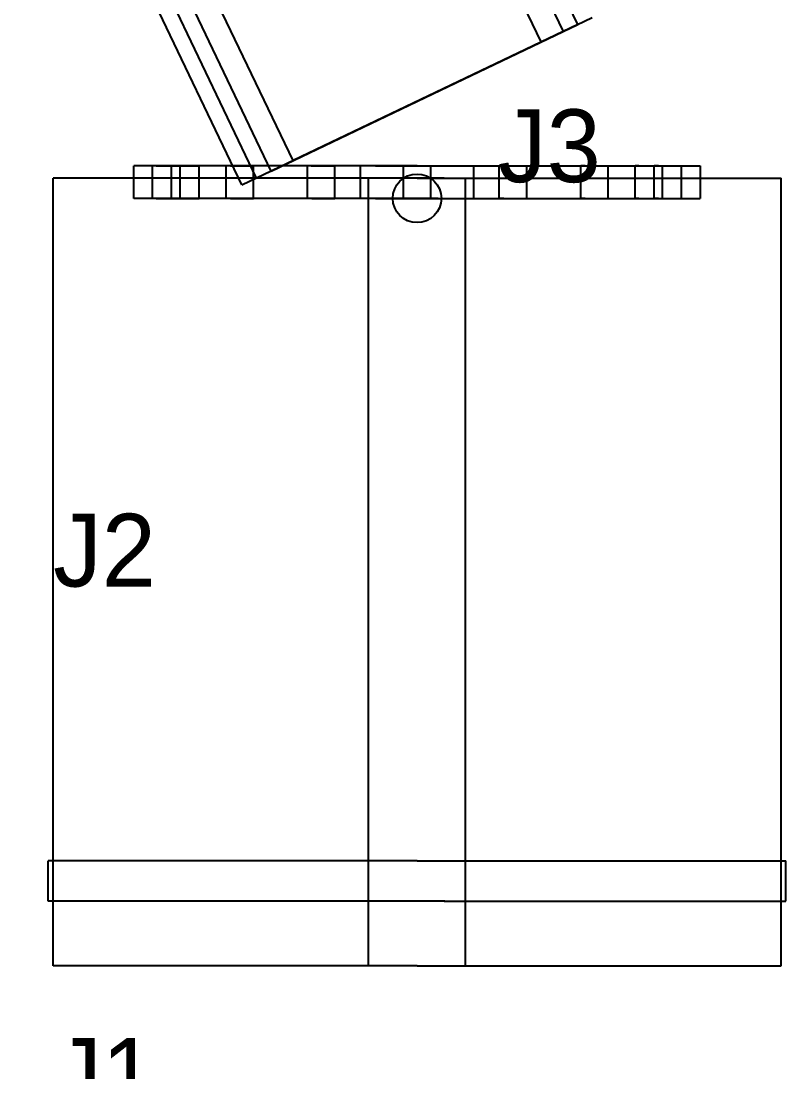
# Model space of a CAD drawing. Header units: millimetres. Extents: x -180 to 1414, y -663 to 972.
# Drawn here: x 606 to 700.6, y 112 to 241.9 of the extents above; entities that cross this region are included whole.
import ezdxf

# ---------------------------------------------------------------- set-up
doc = ezdxf.new("R2010")
doc.units = ezdxf.units.MM
doc.layers.add('AXIS_CENTRES', color=4, linetype='Continuous')
doc.layers.add('SIDE', color=8, linetype='Continuous')

msp = doc.modelspace()

# ---------------------------------------------------------------- linework, layer by layer
at = {"layer": 'AXIS_CENTRES'}
msp.add_circle((655, 220), 3, dxfattribs=at)
at = {"layer": 'SIDE'}
for p, q in [((674.85, 241.49), (619.85, 356.49)), ((618.04, 355.63), (673.04, 240.63)), ((670.34, 239.33), (615.34, 354.33)), ((639.66, 224.67), (584.66, 339.67)), ((636.96, 223.37), (581.96, 338.37)), ((633.35, 221.65), (578.35, 336.65)), ((635.15, 222.51), (580.15, 337.51)), ((633.35, 221.65), (676.65, 242.35)), ((633.35, 221.65), (674.85, 241.49)), ((674.85, 241.49), (635.15, 222.51)), ((636.96, 223.37), (673.04, 240.63)), ((673.04, 240.63), (639.66, 224.67)), ((636.96, 223.37), (670.34, 239.33)), ((639.66, 224.67), (670.34, 239.33)), ((620.1, 224), (620, 224)), ((620, 220), (620, 224)), ((620.39, 224), (620.1, 224)), ((620.88, 224), (620.39, 224)), ((621.55, 224), (620.88, 224)), ((622.42, 224), (621.55, 224)), ((622.32, 224), (622.3, 224)), ((622.3, 220), (622.3, 224)), ((622.3, 224), (622.3, 224)), ((622.34, 224), (622.32, 224)), ((622.38, 224), (622.34, 224)), ((622.42, 224), (622.38, 224)), ((623.47, 224), (622.42, 224)), ((622.47, 224), (622.42, 224)), ((622.53, 224), (622.47, 224)), ((622.6, 224), (622.53, 224)), ((622.67, 224), (622.6, 224)), ((622.75, 224), (622.67, 224)), ((622.75, 224), (622.84, 224)), ((622.84, 224), (622.94, 224)), ((622.94, 224), (623.04, 224)), ((623.04, 224), (623.15, 224)), ((623.15, 224), (623.26, 224)), ((623.26, 224), (623.38, 224)), ((623.38, 224), (623.5, 224)), ((624.69, 224), (623.47, 224)), ((623.5, 224), (623.62, 224)), ((623.62, 224), (623.75, 224)), ((623.75, 224), (623.87, 224)), ((623.87, 224), (624, 224)), ((624, 224), (624.13, 224)), ((624.13, 224), (624.25, 224)), ((624.25, 224), (624.38, 224)), ((624.38, 224), (624.5, 224)), ((624.5, 224), (624.62, 224)), ((624.62, 224), (624.74, 224)), ((624.68, 224), (624.66, 224)), ((624.66, 220), (624.66, 224)), ((624.66, 224), (624.66, 224)), ((624.7, 224), (624.68, 224)), ((626.08, 224), (624.69, 224)), ((624.74, 224), (624.7, 224)), ((624.78, 224), (624.74, 224)), ((624.74, 224), (624.85, 224)), ((624.83, 224), (624.78, 224)), ((624.89, 224), (624.83, 224)), ((624.85, 224), (624.96, 224)), ((624.96, 224), (624.89, 224)), ((625.03, 224), (624.96, 224)), ((624.96, 224), (625.06, 224)), ((625.11, 224), (625.03, 224)), ((625.06, 224), (625.16, 224)), ((625.2, 224), (625.11, 224)), ((625.16, 224), (625.25, 224)), ((625.2, 224), (625.3, 224)), ((625.25, 224), (625.33, 224)), ((625.3, 224), (625.4, 224)), ((625.33, 224), (625.4, 224)), ((625.4, 224), (625.51, 224)), ((625.4, 224), (625.47, 224)), ((625.47, 224), (625.53, 224)), ((625.51, 224), (625.62, 224)), ((625.53, 224), (625.58, 224)), ((625.58, 224), (625.62, 224)), ((625.62, 224), (625.74, 224)), ((625.62, 224), (625.66, 224)), ((625.66, 224), (625.68, 224)), ((625.68, 224), (625.7, 224)), ((625.7, 220), (625.7, 224)), ((625.7, 224), (625.7, 224)), ((625.74, 224), (625.86, 224)), ((625.86, 224), (625.98, 224)), ((625.98, 224), (626.11, 224)), ((627.64, 224), (626.08, 224)), ((626.11, 224), (626.23, 224)), ((626.23, 224), (626.36, 224)), ((626.36, 224), (626.49, 224)), ((626.49, 224), (626.61, 224)), ((626.61, 224), (626.74, 224)), ((626.74, 224), (626.86, 224)), ((626.86, 224), (626.98, 224)), ((626.98, 224), (627.1, 224)), ((627.1, 224), (627.21, 224)), ((627.21, 224), (627.32, 224)), ((627.32, 224), (627.42, 224)), ((627.42, 224), (627.52, 224)), ((627.52, 224), (627.61, 224)), ((627.61, 224), (627.69, 224)), ((629.34, 224), (627.64, 224)), ((627.69, 224), (627.76, 224)), ((627.76, 224), (627.83, 224)), ((627.83, 224), (627.89, 224)), ((627.89, 224), (627.94, 224)), ((627.94, 224), (627.98, 224)), ((627.98, 224), (628.02, 224)), ((628.02, 224), (628.04, 224)), ((628.04, 224), (628.05, 224)), ((628.05, 224), (628.06, 224)), ((628.06, 220), (628.06, 224)), ((631.19, 224), (629.34, 224)), ((633.18, 224), (631.19, 224)), ((631.4, 224), (631.38, 224)), ((631.38, 220), (631.38, 224)), ((631.38, 224), (631.38, 224)), ((631.42, 224), (631.4, 224)), ((631.46, 224), (631.42, 224)), ((631.5, 224), (631.46, 224)), ((631.55, 224), (631.5, 224)), ((631.61, 224), (631.55, 224)), ((631.68, 224), (631.61, 224)), ((631.75, 224), (631.68, 224)), ((631.83, 224), (631.75, 224)), ((631.92, 224), (631.83, 224)), ((631.92, 224), (632.02, 224)), ((632.02, 224), (632.12, 224)), ((632.12, 224), (632.23, 224)), ((632.23, 224), (632.34, 224)), ((632.34, 224), (632.46, 224)), ((632.46, 224), (632.58, 224)), ((632.58, 224), (632.7, 224)), ((632.7, 224), (632.83, 224)), ((632.83, 224), (632.95, 224)), ((632.95, 224), (633.08, 224)), ((633.08, 224), (633.21, 224)), ((635.28, 224), (633.18, 224)), ((633.21, 224), (633.33, 224)), ((633.33, 224), (633.46, 224)), ((633.46, 224), (633.58, 224)), ((633.58, 224), (633.7, 224)), ((633.7, 224), (633.82, 224)), ((633.82, 224), (633.93, 224)), ((633.93, 224), (634.04, 224)), ((634.04, 224), (634.14, 224)), ((634.14, 224), (634.24, 224)), ((634.24, 224), (634.33, 224)), ((634.33, 224), (634.41, 224)), ((634.41, 224), (634.48, 224)), ((634.48, 224), (634.55, 224)), ((634.55, 224), (634.61, 224)), ((634.61, 224), (634.66, 224)), ((634.66, 224), (634.7, 224)), ((634.7, 224), (634.74, 224)), ((634.74, 224), (634.76, 224)), ((634.76, 224), (634.77, 224)), ((634.77, 224), (634.78, 224)), ((634.78, 220), (634.78, 224)), ((637.5, 224), (635.28, 224)), ((639.81, 224), (637.5, 224)), ((642.21, 224), (639.81, 224)), ((641.46, 224), (641.44, 224)), ((641.44, 220), (641.44, 224)), ((641.44, 224), (641.44, 224)), ((641.48, 224), (641.46, 224)), ((641.51, 224), (641.48, 224)), ((641.55, 224), (641.51, 224)), ((641.61, 224), (641.55, 224)), ((641.66, 224), (641.61, 224)), ((641.73, 224), (641.66, 224)), ((641.81, 224), (641.73, 224)), ((641.89, 224), (641.81, 224)), ((641.89, 224), (641.98, 224)), ((641.98, 224), (642.08, 224)), ((642.08, 224), (642.18, 224)), ((642.18, 224), (642.29, 224)), ((644.68, 224), (642.21, 224)), ((642.29, 224), (642.4, 224)), ((642.4, 224), (642.52, 224)), ((642.52, 224), (642.64, 224)), ((642.64, 224), (642.76, 224)), ((642.76, 224), (642.88, 224)), ((642.88, 224), (643.01, 224)), ((643.01, 224), (643.14, 224)), ((643.14, 224), (643.26, 224)), ((643.26, 224), (643.39, 224)), ((643.39, 224), (643.52, 224)), ((643.52, 224), (643.64, 224)), ((643.64, 224), (643.76, 224)), ((643.76, 224), (643.87, 224)), ((643.87, 224), (643.99, 224)), ((643.99, 224), (644.09, 224)), ((644.09, 224), (644.2, 224)), ((644.2, 224), (644.29, 224)), ((644.29, 224), (644.38, 224)), ((644.38, 224), (644.47, 224)), ((644.47, 224), (644.54, 224)), ((644.54, 224), (644.61, 224)), ((644.61, 224), (644.67, 224)), ((644.67, 224), (644.72, 224)), ((647.21, 224), (644.68, 224)), ((644.72, 224), (644.76, 224)), ((644.76, 224), (644.79, 224)), ((644.79, 224), (644.82, 224)), ((644.82, 224), (644.83, 224)), ((644.83, 224), (644.84, 224)), ((644.84, 220), (644.84, 224)), ((649.78, 224), (647.21, 224)), ((648, 220), (648, 224)), ((648.02, 224), (648, 224)), ((648.08, 224), (648.02, 224)), ((648.18, 224), (648.08, 224)), ((648.31, 224), (648.18, 224)), ((648.48, 224), (648.31, 224)), ((648.69, 224), (648.48, 224)), ((648.94, 224), (648.69, 224)), ((649.22, 224), (648.94, 224)), ((649.53, 224), (649.22, 224)), ((649.87, 224), (649.53, 224)), ((652.38, 224), (649.78, 224)), ((649.87, 224), (650.24, 224)), ((650.24, 224), (650.64, 224)), ((650.64, 224), (651.06, 224)), ((651.06, 224), (651.5, 224)), ((651.5, 224), (651.96, 224)), ((651.96, 224), (652.44, 224)), ((655, 224), (652.38, 224)), ((652.44, 224), (652.94, 224)), ((652.94, 224), (653.44, 224)), ((653.32, 224), (653.3, 224)), ((653.3, 220), (653.3, 224)), ((653.3, 224), (653.3, 224)), ((653.34, 224), (653.32, 224)), ((653.38, 224), (653.34, 224)), ((653.42, 224), (653.38, 224)), ((653.47, 224), (653.42, 224)), ((653.44, 224), (653.96, 224)), ((653.53, 224), (653.47, 224)), ((653.6, 224), (653.53, 224)), ((653.67, 224), (653.6, 224)), ((653.75, 224), (653.67, 224)), ((653.84, 224), (653.75, 224)), ((653.84, 224), (653.94, 224)), ((653.94, 224), (654.04, 224)), ((653.96, 224), (654.48, 224)), ((654.04, 224), (654.15, 224)), ((654.15, 224), (654.26, 224)), ((654.26, 224), (654.38, 224)), ((654.38, 224), (654.5, 224)), ((654.48, 224), (655, 224)), ((654.5, 224), (654.62, 224)), ((654.62, 224), (654.75, 224)), ((654.75, 224), (654.87, 224)), ((654.87, 224), (655, 224)), ((655, 224), (657.62, 224)), ((655, 224), (655.13, 224)), ((655, 224), (655.52, 224)), ((655.13, 224), (655.25, 224)), ((655.25, 224), (655.38, 224)), ((655.38, 224), (655.5, 224)), ((655.5, 224), (655.62, 224)), ((655.52, 224), (656.04, 224)), ((655.62, 224), (655.74, 224)), ((655.74, 224), (655.85, 224)), ((655.85, 224), (655.96, 224)), ((655.96, 224), (656.06, 224)), ((656.04, 224), (656.56, 224)), ((656.06, 224), (656.16, 224)), ((656.16, 224), (656.25, 224)), ((656.25, 224), (656.33, 224)), ((656.33, 224), (656.4, 224)), ((656.4, 224), (656.47, 224)), ((656.47, 224), (656.53, 224)), ((656.53, 224), (656.58, 224)), ((656.56, 224), (657.06, 224)), ((656.58, 224), (656.62, 224)), ((656.62, 224), (656.66, 224)), ((656.66, 224), (656.68, 224)), ((656.68, 224), (656.7, 224)), ((656.7, 220), (656.7, 224)), ((656.7, 224), (656.7, 224)), ((657.06, 224), (657.56, 224)), ((657.56, 224), (658.04, 224)), ((657.62, 224), (660.22, 224)), ((658.04, 224), (658.5, 224)), ((658.5, 224), (658.94, 224)), ((658.94, 224), (659.36, 224)), ((659.36, 224), (659.76, 224)), ((659.76, 224), (660.13, 224)), ((660.13, 224), (660.47, 224)), ((660.22, 224), (662.79, 224)), ((660.47, 224), (660.78, 224)), ((660.78, 224), (661.06, 224)), ((661.06, 224), (661.31, 224)), ((661.31, 224), (661.52, 224)), ((661.52, 224), (661.69, 224)), ((661.69, 224), (661.82, 224)), ((661.82, 224), (661.92, 224)), ((661.92, 224), (661.98, 224)), ((661.98, 224), (662, 224)), ((662, 220), (662, 224)), ((662.79, 224), (665.32, 224)), ((665.16, 220), (665.16, 224)), ((665.17, 224), (665.16, 224)), ((665.18, 224), (665.17, 224)), ((665.21, 224), (665.18, 224)), ((665.24, 224), (665.21, 224)), ((665.28, 224), (665.24, 224)), ((665.33, 224), (665.28, 224)), ((665.32, 224), (667.79, 224)), ((665.39, 224), (665.33, 224)), ((665.46, 224), (665.39, 224)), ((665.53, 224), (665.46, 224)), ((665.62, 224), (665.53, 224)), ((665.62, 224), (665.71, 224)), ((665.71, 224), (665.8, 224)), ((665.8, 224), (665.91, 224)), ((665.91, 224), (666.01, 224)), ((666.01, 224), (666.13, 224)), ((666.13, 224), (666.24, 224)), ((666.24, 224), (666.36, 224)), ((666.36, 224), (666.48, 224)), ((666.48, 224), (666.61, 224)), ((666.61, 224), (666.74, 224)), ((666.74, 224), (666.86, 224)), ((666.86, 224), (666.99, 224)), ((666.99, 224), (667.12, 224)), ((667.12, 224), (667.24, 224)), ((667.24, 224), (667.36, 224)), ((667.36, 224), (667.48, 224)), ((667.48, 224), (667.6, 224)), ((667.6, 224), (667.71, 224)), ((667.71, 224), (667.82, 224)), ((667.79, 224), (670.19, 224)), ((667.82, 224), (667.92, 224)), ((667.92, 224), (668.02, 224)), ((668.02, 224), (668.11, 224)), ((668.11, 224), (668.19, 224)), ((668.19, 224), (668.27, 224)), ((668.27, 224), (668.34, 224)), ((668.34, 224), (668.39, 224)), ((668.39, 224), (668.45, 224)), ((668.45, 224), (668.49, 224)), ((668.49, 224), (668.52, 224)), ((668.52, 224), (668.54, 224)), ((668.54, 224), (668.56, 224)), ((668.56, 220), (668.56, 224)), ((668.56, 224), (668.56, 224)), ((670.19, 224), (672.5, 224)), ((672.5, 224), (674.72, 224)), ((674.72, 224), (676.82, 224)), ((675.22, 220), (675.22, 224)), ((675.23, 224), (675.22, 224)), ((675.24, 224), (675.23, 224)), ((675.26, 224), (675.24, 224)), ((675.3, 224), (675.26, 224)), ((675.34, 224), (675.3, 224)), ((675.39, 224), (675.34, 224)), ((675.45, 224), (675.39, 224)), ((675.52, 224), (675.45, 224)), ((675.59, 224), (675.52, 224)), ((675.67, 224), (675.59, 224)), ((675.76, 224), (675.67, 224)), ((675.76, 224), (675.86, 224)), ((675.86, 224), (675.96, 224)), ((675.96, 224), (676.07, 224)), ((676.07, 224), (676.18, 224)), ((676.18, 224), (676.3, 224)), ((676.3, 224), (676.42, 224)), ((676.42, 224), (676.54, 224)), ((676.54, 224), (676.67, 224)), ((676.67, 224), (676.79, 224)), ((676.79, 224), (676.92, 224)), ((676.82, 224), (678.81, 224)), ((676.92, 224), (677.05, 224)), ((677.05, 224), (677.17, 224)), ((677.17, 224), (677.3, 224)), ((677.3, 224), (677.42, 224)), ((677.42, 224), (677.54, 224)), ((677.54, 224), (677.66, 224)), ((677.66, 224), (677.77, 224)), ((677.77, 224), (677.88, 224)), ((677.88, 224), (677.98, 224)), ((677.98, 224), (678.08, 224)), ((678.08, 224), (678.17, 224)), ((678.17, 224), (678.25, 224)), ((678.25, 224), (678.32, 224)), ((678.32, 224), (678.39, 224)), ((678.39, 224), (678.45, 224)), ((678.45, 224), (678.5, 224)), ((678.5, 224), (678.54, 224)), ((678.54, 224), (678.58, 224)), ((678.58, 224), (678.6, 224)), ((678.6, 224), (678.62, 224)), ((678.62, 220), (678.62, 224)), ((678.62, 224), (678.62, 224)), ((678.81, 224), (680.66, 224)), ((680.66, 224), (682.36, 224)), ((681.94, 220), (681.94, 224)), ((681.95, 224), (681.94, 224)), ((681.96, 224), (681.95, 224)), ((681.98, 224), (681.96, 224)), ((682.02, 224), (681.98, 224)), ((682.06, 224), (682.02, 224)), ((682.11, 224), (682.06, 224)), ((682.17, 224), (682.11, 224)), ((682.24, 224), (682.17, 224)), ((682.31, 224), (682.24, 224)), ((682.39, 224), (682.31, 224)), ((682.36, 224), (683.92, 224)), ((682.39, 224), (682.48, 224)), ((682.48, 224), (682.58, 224)), ((682.58, 224), (682.68, 224)), ((682.68, 224), (682.79, 224)), ((682.79, 224), (682.9, 224)), ((682.9, 224), (683.02, 224)), ((683.02, 224), (683.14, 224)), ((683.14, 224), (683.26, 224)), ((683.26, 224), (683.39, 224)), ((683.39, 224), (683.51, 224)), ((683.51, 224), (683.64, 224)), ((683.64, 224), (683.77, 224)), ((683.77, 224), (683.89, 224)), ((683.89, 224), (684.02, 224)), ((683.92, 224), (685.31, 224)), ((684.02, 224), (684.14, 224)), ((684.14, 224), (684.26, 224)), ((684.26, 224), (684.38, 224)), ((684.32, 224), (684.3, 224)), ((684.3, 220), (684.3, 224)), ((684.3, 224), (684.3, 224)), ((684.34, 224), (684.32, 224)), ((684.38, 224), (684.34, 224)), ((684.38, 224), (684.49, 224)), ((684.42, 224), (684.38, 224)), ((684.47, 224), (684.42, 224)), ((684.53, 224), (684.47, 224)), ((684.49, 224), (684.6, 224)), ((684.6, 224), (684.53, 224)), ((684.6, 224), (684.7, 224)), ((684.67, 224), (684.6, 224)), ((684.75, 224), (684.67, 224)), ((684.7, 224), (684.8, 224)), ((684.84, 224), (684.75, 224)), ((684.8, 224), (684.89, 224)), ((684.84, 224), (684.94, 224)), ((684.89, 224), (684.97, 224)), ((684.94, 224), (685.04, 224)), ((684.97, 224), (685.04, 224)), ((685.04, 224), (685.11, 224)), ((685.04, 224), (685.15, 224)), ((685.11, 224), (685.17, 224)), ((685.15, 224), (685.26, 224)), ((685.17, 224), (685.22, 224)), ((685.22, 224), (685.26, 224)), ((685.26, 224), (685.3, 224)), ((685.26, 224), (685.38, 224)), ((685.3, 224), (685.32, 224)), ((685.31, 224), (686.53, 224)), ((685.32, 224), (685.34, 224)), ((685.34, 220), (685.34, 224)), ((685.34, 224), (685.34, 224)), ((685.38, 224), (685.5, 224)), ((685.5, 224), (685.62, 224)), ((685.62, 224), (685.75, 224)), ((685.75, 224), (685.87, 224)), ((685.87, 224), (686, 224)), ((686, 224), (686.13, 224)), ((686.13, 224), (686.25, 224)), ((686.25, 224), (686.38, 224)), ((686.38, 224), (686.5, 224)), ((686.5, 224), (686.62, 224)), ((686.53, 224), (687.58, 224)), ((686.62, 224), (686.74, 224)), ((686.74, 224), (686.85, 224)), ((686.85, 224), (686.96, 224)), ((686.96, 224), (687.06, 224)), ((687.06, 224), (687.16, 224)), ((687.16, 224), (687.25, 224)), ((687.25, 224), (687.33, 224)), ((687.33, 224), (687.4, 224)), ((687.4, 224), (687.47, 224)), ((687.47, 224), (687.53, 224)), ((687.53, 224), (687.58, 224)), ((687.58, 224), (688.45, 224)), ((687.58, 224), (687.62, 224)), ((687.62, 224), (687.66, 224)), ((687.66, 224), (687.68, 224)), ((687.68, 224), (687.7, 224)), ((687.7, 220), (687.7, 224)), ((687.7, 224), (687.7, 224)), ((688.45, 224), (689.12, 224)), ((689.12, 224), (689.61, 224)), ((689.61, 224), (689.9, 224)), ((689.9, 224), (690, 224)), ((690, 224), (690, 220)), ((610.13, 222.5), (610, 222.5)), ((610, 125.1), (610, 222.5)), ((610.5, 222.5), (610.13, 222.5)), ((611.13, 222.5), (610.5, 222.5)), ((612, 222.5), (611.13, 222.5)), ((613.11, 222.5), (612, 222.5)), ((614.46, 222.5), (613.11, 222.5)), ((616.03, 222.5), (614.46, 222.5)), ((617.82, 222.5), (616.03, 222.5)), ((619.82, 222.5), (617.82, 222.5)), ((622.01, 222.5), (619.82, 222.5)), ((624.39, 222.5), (622.01, 222.5)), ((626.94, 222.5), (624.39, 222.5)), ((629.65, 222.5), (626.94, 222.5)), ((632.5, 222.5), (629.65, 222.5)), ((635.48, 222.5), (632.5, 222.5)), ((638.56, 222.5), (635.48, 222.5)), ((641.74, 222.5), (638.56, 222.5)), ((644.99, 222.5), (641.74, 222.5)), ((648.29, 222.5), (644.99, 222.5)), ((651.64, 222.5), (648.29, 222.5)), ((649.02, 222.5), (649, 222.5)), ((649, 125.1), (649, 222.5)), ((649.07, 222.5), (649.02, 222.5)), ((649.15, 222.5), (649.07, 222.5)), ((649.27, 222.5), (649.15, 222.5)), ((649.41, 222.5), (649.27, 222.5)), ((649.59, 222.5), (649.41, 222.5)), ((649.8, 222.5), (649.59, 222.5)), ((650.04, 222.5), (649.8, 222.5)), ((650.31, 222.5), (650.04, 222.5)), ((650.6, 222.5), (650.31, 222.5)), ((650.92, 222.5), (650.6, 222.5)), ((651.26, 222.5), (650.92, 222.5)), ((651.62, 222.5), (651.26, 222.5)), ((652, 222.5), (651.62, 222.5)), ((655, 222.5), (651.64, 222.5)), ((652.4, 222.5), (652, 222.5)), ((652.81, 222.5), (652.4, 222.5)), ((653.23, 222.5), (652.81, 222.5)), ((653.66, 222.5), (653.23, 222.5)), ((654.11, 222.5), (653.66, 222.5)), ((654.55, 222.5), (654.11, 222.5)), ((655, 222.5), (654.55, 222.5)), ((658.36, 222.5), (655, 222.5)), ((655, 222.5), (655.45, 222.5)), ((655.45, 222.5), (655.89, 222.5)), ((655.89, 222.5), (656.34, 222.5)), ((656.34, 222.5), (656.77, 222.5)), ((656.77, 222.5), (657.19, 222.5)), ((657.19, 222.5), (657.6, 222.5)), ((657.6, 222.5), (658, 222.5)), ((658, 222.5), (658.38, 222.5)), ((658.36, 222.5), (661.71, 222.5)), ((658.38, 222.5), (658.74, 222.5)), ((658.74, 222.5), (659.08, 222.5)), ((659.08, 222.5), (659.4, 222.5)), ((659.4, 222.5), (659.69, 222.5)), ((659.69, 222.5), (659.96, 222.5)), ((659.96, 222.5), (660.2, 222.5)), ((660.2, 222.5), (660.41, 222.5)), ((660.41, 222.5), (660.59, 222.5)), ((660.59, 222.5), (660.73, 222.5)), ((660.73, 222.5), (660.85, 222.5)), ((660.85, 222.5), (660.93, 222.5)), ((660.93, 222.5), (660.98, 222.5)), ((660.98, 222.5), (661, 222.5)), ((661, 125.1), (661, 222.5)), ((661.71, 222.5), (665.01, 222.5)), ((665.01, 222.5), (668.26, 222.5)), ((668.26, 222.5), (671.44, 222.5)), ((671.44, 222.5), (674.52, 222.5)), ((674.52, 222.5), (677.5, 222.5)), ((677.5, 222.5), (680.35, 222.5)), ((680.35, 222.5), (683.06, 222.5)), ((683.06, 222.5), (685.61, 222.5)), ((685.61, 222.5), (687.99, 222.5)), ((687.99, 222.5), (690.18, 222.5)), ((690.18, 222.5), (692.18, 222.5)), ((692.18, 222.5), (693.97, 222.5)), ((693.97, 222.5), (695.54, 222.5)), ((695.54, 222.5), (696.89, 222.5)), ((696.89, 222.5), (698, 222.5)), ((698, 222.5), (698.87, 222.5)), ((698.87, 222.5), (699.5, 222.5)), ((699.5, 222.5), (699.87, 222.5)), ((699.87, 222.5), (700, 222.5)), ((700, 125.1), (700, 222.5)), ((620.1, 220), (620, 220)), ((620.39, 220), (620.1, 220)), ((620.88, 220), (620.39, 220)), ((621.55, 220), (620.88, 220)), ((622.42, 220), (621.55, 220)), ((622.32, 220), (622.3, 220)), ((622.3, 220), (622.3, 220)), ((622.34, 220), (622.32, 220)), ((622.38, 220), (622.34, 220)), ((622.42, 220), (622.38, 220)), ((623.47, 220), (622.42, 220)), ((622.47, 220), (622.42, 220)), ((622.53, 220), (622.47, 220)), ((622.6, 220), (622.53, 220)), ((622.67, 220), (622.6, 220)), ((622.75, 220), (622.67, 220)), ((622.75, 220), (622.84, 220)), ((622.84, 220), (622.94, 220)), ((622.94, 220), (623.04, 220)), ((623.04, 220), (623.15, 220)), ((623.15, 220), (623.26, 220)), ((623.26, 220), (623.38, 220)), ((623.38, 220), (623.5, 220)), ((624.69, 220), (623.47, 220)), ((623.5, 220), (623.62, 220)), ((623.62, 220), (623.75, 220)), ((623.75, 220), (623.87, 220)), ((623.87, 220), (624, 220)), ((624, 220), (624.13, 220)), ((624.13, 220), (624.25, 220)), ((624.25, 220), (624.38, 220)), ((624.38, 220), (624.5, 220)), ((624.5, 220), (624.62, 220)), ((624.62, 220), (624.74, 220)), ((624.68, 220), (624.66, 220)), ((624.66, 220), (624.66, 220)), ((624.7, 220), (624.68, 220)), ((626.08, 220), (624.69, 220)), ((624.74, 220), (624.7, 220)), ((624.78, 220), (624.74, 220)), ((624.74, 220), (624.85, 220)), ((624.83, 220), (624.78, 220)), ((624.89, 220), (624.83, 220)), ((624.85, 220), (624.96, 220)), ((624.96, 220), (624.89, 220)), ((625.03, 220), (624.96, 220)), ((624.96, 220), (625.06, 220)), ((625.11, 220), (625.03, 220)), ((625.06, 220), (625.16, 220)), ((625.2, 220), (625.11, 220)), ((625.16, 220), (625.25, 220)), ((625.2, 220), (625.3, 220)), ((625.25, 220), (625.33, 220)), ((625.3, 220), (625.4, 220)), ((625.33, 220), (625.4, 220)), ((625.4, 220), (625.51, 220)), ((625.4, 220), (625.47, 220)), ((625.47, 220), (625.53, 220)), ((625.51, 220), (625.62, 220)), ((625.53, 220), (625.58, 220)), ((625.58, 220), (625.62, 220)), ((625.62, 220), (625.74, 220)), ((625.62, 220), (625.66, 220)), ((625.66, 220), (625.68, 220)), ((625.68, 220), (625.7, 220)), ((625.7, 220), (625.7, 220)), ((625.74, 220), (625.86, 220)), ((625.86, 220), (625.98, 220)), ((625.98, 220), (626.11, 220)), ((627.64, 220), (626.08, 220)), ((626.11, 220), (626.23, 220)), ((626.23, 220), (626.36, 220)), ((626.36, 220), (626.49, 220)), ((626.49, 220), (626.61, 220)), ((626.61, 220), (626.74, 220)), ((626.74, 220), (626.86, 220)), ((626.86, 220), (626.98, 220)), ((626.98, 220), (627.1, 220)), ((627.1, 220), (627.21, 220)), ((627.21, 220), (627.32, 220)), ((627.32, 220), (627.42, 220)), ((627.42, 220), (627.52, 220)), ((627.52, 220), (627.61, 220)), ((627.61, 220), (627.69, 220)), ((629.34, 220), (627.64, 220)), ((627.69, 220), (627.76, 220)), ((627.76, 220), (627.83, 220)), ((627.83, 220), (627.89, 220)), ((627.89, 220), (627.94, 220)), ((627.94, 220), (627.98, 220)), ((627.98, 220), (628.02, 220)), ((628.02, 220), (628.04, 220)), ((628.04, 220), (628.05, 220)), ((628.05, 220), (628.06, 220)), ((631.19, 220), (629.34, 220)), ((633.18, 220), (631.19, 220)), ((631.4, 220), (631.38, 220)), ((631.38, 220), (631.38, 220)), ((631.42, 220), (631.4, 220)), ((631.46, 220), (631.42, 220)), ((631.5, 220), (631.46, 220)), ((631.55, 220), (631.5, 220)), ((631.61, 220), (631.55, 220)), ((631.68, 220), (631.61, 220)), ((631.75, 220), (631.68, 220)), ((631.83, 220), (631.75, 220)), ((631.92, 220), (631.83, 220)), ((631.92, 220), (632.02, 220)), ((632.02, 220), (632.12, 220)), ((632.12, 220), (632.23, 220)), ((632.23, 220), (632.34, 220)), ((632.34, 220), (632.46, 220)), ((632.46, 220), (632.58, 220)), ((632.58, 220), (632.7, 220)), ((632.7, 220), (632.83, 220)), ((632.83, 220), (632.95, 220)), ((632.95, 220), (633.08, 220)), ((633.08, 220), (633.21, 220)), ((635.28, 220), (633.18, 220)), ((633.21, 220), (633.33, 220)), ((633.33, 220), (633.46, 220)), ((633.46, 220), (633.58, 220)), ((633.58, 220), (633.7, 220)), ((633.7, 220), (633.82, 220)), ((633.82, 220), (633.93, 220)), ((633.93, 220), (634.04, 220)), ((634.04, 220), (634.14, 220)), ((634.14, 220), (634.24, 220)), ((634.24, 220), (634.33, 220)), ((634.33, 220), (634.41, 220)), ((634.41, 220), (634.48, 220)), ((634.48, 220), (634.55, 220)), ((634.55, 220), (634.61, 220)), ((634.61, 220), (634.66, 220)), ((634.66, 220), (634.7, 220)), ((634.7, 220), (634.74, 220)), ((634.74, 220), (634.76, 220)), ((634.76, 220), (634.77, 220)), ((634.77, 220), (634.78, 220)), ((637.5, 220), (635.28, 220)), ((639.81, 220), (637.5, 220)), ((642.21, 220), (639.81, 220)), ((641.46, 220), (641.44, 220)), ((641.44, 220), (641.44, 220)), ((641.48, 220), (641.46, 220)), ((641.51, 220), (641.48, 220)), ((641.55, 220), (641.51, 220)), ((641.61, 220), (641.55, 220)), ((641.66, 220), (641.61, 220)), ((641.73, 220), (641.66, 220)), ((641.81, 220), (641.73, 220)), ((641.89, 220), (641.81, 220)), ((641.98, 220), (641.89, 220)), ((641.98, 220), (642.08, 220)), ((642.08, 220), (642.18, 220)), ((642.18, 220), (642.29, 220)), ((644.68, 220), (642.21, 220)), ((642.29, 220), (642.4, 220)), ((642.4, 220), (642.52, 220)), ((642.52, 220), (642.64, 220)), ((642.64, 220), (642.76, 220)), ((642.76, 220), (642.88, 220)), ((642.88, 220), (643.01, 220)), ((643.01, 220), (643.14, 220)), ((643.14, 220), (643.26, 220)), ((643.26, 220), (643.39, 220)), ((643.39, 220), (643.52, 220)), ((643.52, 220), (643.64, 220)), ((643.64, 220), (643.76, 220)), ((643.76, 220), (643.87, 220)), ((643.87, 220), (643.99, 220)), ((643.99, 220), (644.09, 220)), ((644.09, 220), (644.2, 220)), ((644.2, 220), (644.29, 220)), ((644.29, 220), (644.38, 220)), ((644.38, 220), (644.47, 220)), ((644.47, 220), (644.54, 220)), ((644.54, 220), (644.61, 220)), ((644.61, 220), (644.67, 220)), ((644.67, 220), (644.72, 220)), ((647.21, 220), (644.68, 220)), ((644.72, 220), (644.76, 220)), ((644.76, 220), (644.79, 220)), ((644.79, 220), (644.82, 220)), ((644.82, 220), (644.83, 220)), ((644.83, 220), (644.84, 220)), ((649.78, 220), (647.21, 220)), ((648.02, 220), (648, 220)), ((648.08, 220), (648.02, 220)), ((648.18, 220), (648.08, 220)), ((648.31, 220), (648.18, 220)), ((648.48, 220), (648.31, 220)), ((648.69, 220), (648.48, 220)), ((648.94, 220), (648.69, 220)), ((649.22, 220), (648.94, 220)), ((649.53, 220), (649.22, 220)), ((649.87, 220), (649.53, 220)), ((652.38, 220), (649.78, 220)), ((649.87, 220), (650.24, 220)), ((650.24, 220), (650.64, 220)), ((650.64, 220), (651.06, 220)), ((651.06, 220), (651.5, 220)), ((651.5, 220), (651.96, 220)), ((651.96, 220), (652.44, 220)), ((655, 220), (652.38, 220)), ((652.44, 220), (652.94, 220)), ((652.94, 220), (653.44, 220)), ((653.32, 220), (653.3, 220)), ((653.3, 220), (653.3, 220)), ((653.34, 220), (653.32, 220)), ((653.38, 220), (653.34, 220)), ((653.42, 220), (653.38, 220)), ((653.47, 220), (653.42, 220)), ((653.44, 220), (653.96, 220)), ((653.53, 220), (653.47, 220)), ((653.6, 220), (653.53, 220)), ((653.67, 220), (653.6, 220)), ((653.75, 220), (653.67, 220)), ((653.75, 220), (653.84, 220)), ((653.84, 220), (653.94, 220)), ((653.94, 220), (654.04, 220)), ((653.96, 220), (654.48, 220)), ((654.04, 220), (654.15, 220)), ((654.15, 220), (654.26, 220)), ((654.26, 220), (654.38, 220)), ((654.38, 220), (654.5, 220)), ((654.48, 220), (655, 220)), ((654.5, 220), (654.62, 220)), ((654.62, 220), (654.75, 220)), ((654.75, 220), (654.87, 220)), ((654.87, 220), (655, 220)), ((657.62, 220), (655, 220)), ((655, 220), (655.13, 220)), ((655, 220), (655.52, 220)), ((655.13, 220), (655.25, 220)), ((655.25, 220), (655.38, 220)), ((655.38, 220), (655.5, 220)), ((655.5, 220), (655.62, 220)), ((655.52, 220), (656.04, 220)), ((655.62, 220), (655.74, 220)), ((655.74, 220), (655.85, 220)), ((655.85, 220), (655.96, 220)), ((655.96, 220), (656.06, 220)), ((656.04, 220), (656.56, 220)), ((656.06, 220), (656.16, 220)), ((656.16, 220), (656.25, 220)), ((656.25, 220), (656.33, 220)), ((656.33, 220), (656.4, 220)), ((656.4, 220), (656.47, 220)), ((656.47, 220), (656.53, 220)), ((656.53, 220), (656.58, 220)), ((656.56, 220), (657.06, 220)), ((656.58, 220), (656.62, 220)), ((656.62, 220), (656.66, 220)), ((656.66, 220), (656.68, 220)), ((656.68, 220), (656.7, 220)), ((656.7, 220), (656.7, 220)), ((657.06, 220), (657.56, 220)), ((657.56, 220), (658.04, 220)), ((657.62, 220), (660.22, 220)), ((658.04, 220), (658.5, 220)), ((658.5, 220), (658.94, 220)), ((658.94, 220), (659.36, 220)), ((659.36, 220), (659.76, 220)), ((659.76, 220), (660.13, 220)), ((660.13, 220), (660.47, 220)), ((660.22, 220), (662.79, 220)), ((660.47, 220), (660.78, 220)), ((660.78, 220), (661.06, 220)), ((661.06, 220), (661.31, 220)), ((661.31, 220), (661.52, 220)), ((661.52, 220), (661.69, 220)), ((661.69, 220), (661.82, 220)), ((661.82, 220), (661.92, 220)), ((661.92, 220), (661.98, 220)), ((661.98, 220), (662, 220)), ((662.79, 220), (665.32, 220)), ((665.17, 220), (665.16, 220)), ((665.18, 220), (665.17, 220)), ((665.21, 220), (665.18, 220)), ((665.24, 220), (665.21, 220)), ((665.28, 220), (665.24, 220)), ((665.33, 220), (665.28, 220)), ((665.32, 220), (667.79, 220)), ((665.39, 220), (665.33, 220)), ((665.46, 220), (665.39, 220)), ((665.53, 220), (665.46, 220)), ((665.62, 220), (665.53, 220)), ((665.71, 220), (665.62, 220)), ((665.71, 220), (665.8, 220)), ((665.8, 220), (665.91, 220)), ((665.91, 220), (666.01, 220)), ((666.01, 220), (666.13, 220)), ((666.13, 220), (666.24, 220)), ((666.24, 220), (666.36, 220)), ((666.36, 220), (666.48, 220)), ((666.48, 220), (666.61, 220)), ((666.61, 220), (666.74, 220)), ((666.74, 220), (666.86, 220)), ((666.86, 220), (666.99, 220)), ((666.99, 220), (667.12, 220)), ((667.12, 220), (667.24, 220)), ((667.24, 220), (667.36, 220)), ((667.36, 220), (667.48, 220)), ((667.48, 220), (667.6, 220)), ((667.6, 220), (667.71, 220)), ((667.71, 220), (667.82, 220)), ((667.79, 220), (670.19, 220)), ((667.82, 220), (667.92, 220)), ((667.92, 220), (668.02, 220)), ((668.02, 220), (668.11, 220)), ((668.11, 220), (668.19, 220)), ((668.19, 220), (668.27, 220)), ((668.27, 220), (668.34, 220)), ((668.34, 220), (668.39, 220)), ((668.39, 220), (668.45, 220)), ((668.45, 220), (668.49, 220)), ((668.49, 220), (668.52, 220)), ((668.52, 220), (668.54, 220)), ((668.54, 220), (668.56, 220)), ((668.56, 220), (668.56, 220)), ((670.19, 220), (672.5, 220)), ((672.5, 220), (674.72, 220)), ((674.72, 220), (676.82, 220)), ((675.23, 220), (675.22, 220)), ((675.24, 220), (675.23, 220)), ((675.26, 220), (675.24, 220)), ((675.3, 220), (675.26, 220)), ((675.34, 220), (675.3, 220)), ((675.39, 220), (675.34, 220)), ((675.45, 220), (675.39, 220)), ((675.52, 220), (675.45, 220)), ((675.59, 220), (675.52, 220)), ((675.67, 220), (675.59, 220)), ((675.76, 220), (675.67, 220)), ((675.76, 220), (675.86, 220)), ((675.86, 220), (675.96, 220)), ((675.96, 220), (676.07, 220)), ((676.07, 220), (676.18, 220)), ((676.18, 220), (676.3, 220)), ((676.3, 220), (676.42, 220)), ((676.42, 220), (676.54, 220)), ((676.54, 220), (676.67, 220)), ((676.67, 220), (676.79, 220)), ((676.79, 220), (676.92, 220)), ((676.82, 220), (678.81, 220)), ((676.92, 220), (677.05, 220)), ((677.05, 220), (677.17, 220)), ((677.17, 220), (677.3, 220)), ((677.3, 220), (677.42, 220)), ((677.42, 220), (677.54, 220)), ((677.54, 220), (677.66, 220)), ((677.66, 220), (677.77, 220)), ((677.77, 220), (677.88, 220)), ((677.88, 220), (677.98, 220)), ((677.98, 220), (678.08, 220)), ((678.08, 220), (678.17, 220)), ((678.17, 220), (678.25, 220)), ((678.25, 220), (678.32, 220)), ((678.32, 220), (678.39, 220)), ((678.39, 220), (678.45, 220)), ((678.45, 220), (678.5, 220)), ((678.5, 220), (678.54, 220)), ((678.54, 220), (678.58, 220)), ((678.58, 220), (678.6, 220)), ((678.6, 220), (678.62, 220)), ((678.62, 220), (678.62, 220)), ((678.81, 220), (680.66, 220)), ((680.66, 220), (682.36, 220)), ((681.95, 220), (681.94, 220)), ((681.96, 220), (681.95, 220)), ((681.98, 220), (681.96, 220)), ((682.02, 220), (681.98, 220)), ((682.06, 220), (682.02, 220)), ((682.11, 220), (682.06, 220)), ((682.17, 220), (682.11, 220)), ((682.24, 220), (682.17, 220)), ((682.31, 220), (682.24, 220)), ((682.39, 220), (682.31, 220)), ((682.36, 220), (683.92, 220)), ((682.39, 220), (682.48, 220)), ((682.48, 220), (682.58, 220)), ((682.58, 220), (682.68, 220)), ((682.68, 220), (682.79, 220)), ((682.79, 220), (682.9, 220)), ((682.9, 220), (683.02, 220)), ((683.02, 220), (683.14, 220)), ((683.14, 220), (683.26, 220)), ((683.26, 220), (683.39, 220)), ((683.39, 220), (683.51, 220)), ((683.51, 220), (683.64, 220)), ((683.64, 220), (683.77, 220)), ((683.77, 220), (683.89, 220)), ((683.89, 220), (684.02, 220)), ((683.92, 220), (685.31, 220)), ((684.02, 220), (684.14, 220)), ((684.14, 220), (684.26, 220)), ((684.26, 220), (684.38, 220)), ((684.32, 220), (684.3, 220)), ((684.3, 220), (684.3, 220)), ((684.34, 220), (684.32, 220)), ((684.38, 220), (684.34, 220)), ((684.38, 220), (684.49, 220)), ((684.42, 220), (684.38, 220)), ((684.47, 220), (684.42, 220)), ((684.53, 220), (684.47, 220)), ((684.49, 220), (684.6, 220)), ((684.6, 220), (684.53, 220)), ((684.6, 220), (684.7, 220)), ((684.67, 220), (684.6, 220)), ((684.75, 220), (684.67, 220)), ((684.7, 220), (684.8, 220)), ((684.84, 220), (684.75, 220)), ((684.8, 220), (684.89, 220)), ((684.84, 220), (684.94, 220)), ((684.89, 220), (684.97, 220)), ((684.94, 220), (685.04, 220)), ((684.97, 220), (685.04, 220)), ((685.04, 220), (685.11, 220)), ((685.04, 220), (685.15, 220)), ((685.11, 220), (685.17, 220)), ((685.15, 220), (685.26, 220)), ((685.17, 220), (685.22, 220)), ((685.22, 220), (685.26, 220)), ((685.26, 220), (685.3, 220)), ((685.26, 220), (685.38, 220)), ((685.3, 220), (685.32, 220)), ((685.31, 220), (686.53, 220)), ((685.32, 220), (685.34, 220)), ((685.34, 220), (685.34, 220)), ((685.38, 220), (685.5, 220)), ((685.5, 220), (685.62, 220)), ((685.62, 220), (685.75, 220)), ((685.75, 220), (685.87, 220)), ((685.87, 220), (686, 220)), ((686, 220), (686.13, 220)), ((686.13, 220), (686.25, 220)), ((686.25, 220), (686.38, 220)), ((686.38, 220), (686.5, 220)), ((686.5, 220), (686.62, 220)), ((686.53, 220), (687.58, 220)), ((686.62, 220), (686.74, 220)), ((686.74, 220), (686.85, 220)), ((686.85, 220), (686.96, 220)), ((686.96, 220), (687.06, 220)), ((687.06, 220), (687.16, 220)), ((687.16, 220), (687.25, 220)), ((687.25, 220), (687.33, 220)), ((687.33, 220), (687.4, 220)), ((687.4, 220), (687.47, 220)), ((687.47, 220), (687.53, 220)), ((687.53, 220), (687.58, 220)), ((687.58, 220), (688.45, 220)), ((687.58, 220), (687.62, 220)), ((687.62, 220), (687.66, 220)), ((687.66, 220), (687.68, 220)), ((687.68, 220), (687.7, 220)), ((687.7, 220), (687.7, 220)), ((688.45, 220), (689.12, 220)), ((689.12, 220), (689.61, 220)), ((689.61, 220), (689.9, 220)), ((689.9, 220), (690, 220)), ((609.53, 138.1), (609.4, 138.1)), ((609.4, 133.1), (609.4, 138.1)), ((609.91, 138.1), (609.53, 138.1)), ((610.54, 138.1), (609.91, 138.1)), ((610.13, 138.1), (610, 138.1)), ((610, 133.1), (610, 138.1)), ((610.5, 138.1), (610.13, 138.1)), ((611.13, 138.1), (610.5, 138.1)), ((611.43, 138.1), (610.54, 138.1)), ((612, 138.1), (611.13, 138.1)), ((612.55, 138.1), (611.43, 138.1)), ((613.11, 138.1), (612, 138.1)), ((613.92, 138.1), (612.55, 138.1)), ((614.46, 138.1), (613.11, 138.1)), ((615.51, 138.1), (613.92, 138.1)), ((616.03, 138.1), (614.46, 138.1)), ((617.32, 138.1), (615.51, 138.1)), ((617.82, 138.1), (616.03, 138.1)), ((619.35, 138.1), (617.32, 138.1)), ((619.82, 138.1), (617.82, 138.1)), ((621.57, 138.1), (619.35, 138.1)), ((622.01, 138.1), (619.82, 138.1)), ((623.98, 138.1), (621.57, 138.1)), ((624.39, 138.1), (622.01, 138.1)), ((626.57, 138.1), (623.98, 138.1)), ((626.94, 138.1), (624.39, 138.1)), ((629.31, 138.1), (626.57, 138.1)), ((629.65, 138.1), (626.94, 138.1)), ((632.2, 138.1), (629.31, 138.1)), ((632.5, 138.1), (629.65, 138.1)), ((635.21, 138.1), (632.2, 138.1)), ((635.48, 138.1), (632.5, 138.1)), ((638.34, 138.1), (635.21, 138.1)), ((638.56, 138.1), (635.48, 138.1)), ((641.56, 138.1), (638.34, 138.1)), ((641.74, 138.1), (638.56, 138.1)), ((644.85, 138.1), (641.56, 138.1)), ((644.99, 138.1), (641.74, 138.1)), ((648.2, 138.1), (644.85, 138.1)), ((648.29, 138.1), (644.99, 138.1)), ((651.59, 138.1), (648.2, 138.1)), ((651.64, 138.1), (648.29, 138.1)), ((655, 138.1), (651.59, 138.1)), ((655, 138.1), (651.64, 138.1)), ((655, 138.1), (658.41, 138.1)), ((655, 138.1), (658.36, 138.1)), ((658.36, 138.1), (661.71, 138.1)), ((658.41, 138.1), (661.8, 138.1)), ((661.71, 138.1), (665.01, 138.1)), ((661.8, 138.1), (665.15, 138.1)), ((665.01, 138.1), (668.26, 138.1)), ((665.15, 138.1), (668.44, 138.1)), ((668.26, 138.1), (671.44, 138.1)), ((668.44, 138.1), (671.66, 138.1)), ((671.44, 138.1), (674.52, 138.1)), ((671.66, 138.1), (674.79, 138.1)), ((674.52, 138.1), (677.5, 138.1)), ((674.79, 138.1), (677.8, 138.1)), ((677.5, 138.1), (680.35, 138.1)), ((677.8, 138.1), (680.69, 138.1)), ((680.35, 138.1), (683.06, 138.1)), ((680.69, 138.1), (683.43, 138.1)), ((683.06, 138.1), (685.61, 138.1)), ((683.43, 138.1), (686.02, 138.1)), ((685.61, 138.1), (687.99, 138.1)), ((686.02, 138.1), (688.43, 138.1)), ((687.99, 138.1), (690.18, 138.1)), ((688.43, 138.1), (690.65, 138.1)), ((690.18, 138.1), (692.18, 138.1)), ((690.65, 138.1), (692.68, 138.1)), ((692.18, 138.1), (693.97, 138.1)), ((692.68, 138.1), (694.49, 138.1)), ((693.97, 138.1), (695.54, 138.1)), ((694.49, 138.1), (696.08, 138.1)), ((695.54, 138.1), (696.89, 138.1)), ((696.08, 138.1), (697.45, 138.1)), ((696.89, 138.1), (698, 138.1)), ((697.45, 138.1), (698.57, 138.1)), ((698, 138.1), (698.87, 138.1)), ((698.57, 138.1), (699.46, 138.1)), ((698.87, 138.1), (699.5, 138.1)), ((699.46, 138.1), (700.09, 138.1)), ((699.5, 138.1), (699.87, 138.1)), ((699.87, 138.1), (700, 138.1)), ((700, 133.1), (700, 138.1)), ((700.09, 138.1), (700.47, 138.1)), ((700.47, 138.1), (700.6, 138.1)), ((700.6, 133.1), (700.6, 138.1)), ((609.53, 133.1), (609.4, 133.1)), ((609.91, 133.1), (609.53, 133.1)), ((610.54, 133.1), (609.91, 133.1)), ((610.13, 133.1), (610, 133.1)), ((610.5, 133.1), (610.13, 133.1)), ((611.13, 133.1), (610.5, 133.1)), ((611.43, 133.1), (610.54, 133.1)), ((612, 133.1), (611.13, 133.1)), ((612.55, 133.1), (611.43, 133.1)), ((613.11, 133.1), (612, 133.1)), ((613.92, 133.1), (612.55, 133.1)), ((614.46, 133.1), (613.11, 133.1)), ((615.51, 133.1), (613.92, 133.1)), ((616.03, 133.1), (614.46, 133.1)), ((617.32, 133.1), (615.51, 133.1)), ((617.82, 133.1), (616.03, 133.1)), ((619.35, 133.1), (617.32, 133.1)), ((619.82, 133.1), (617.82, 133.1)), ((621.57, 133.1), (619.35, 133.1)), ((622.01, 133.1), (619.82, 133.1)), ((623.98, 133.1), (621.57, 133.1)), ((624.39, 133.1), (622.01, 133.1)), ((626.57, 133.1), (623.98, 133.1)), ((626.94, 133.1), (624.39, 133.1)), ((629.31, 133.1), (626.57, 133.1)), ((629.65, 133.1), (626.94, 133.1)), ((632.2, 133.1), (629.31, 133.1)), ((632.5, 133.1), (629.65, 133.1)), ((635.21, 133.1), (632.2, 133.1)), ((635.48, 133.1), (632.5, 133.1)), ((638.34, 133.1), (635.21, 133.1)), ((638.56, 133.1), (635.48, 133.1)), ((641.56, 133.1), (638.34, 133.1)), ((641.74, 133.1), (638.56, 133.1)), ((644.85, 133.1), (641.56, 133.1)), ((644.99, 133.1), (641.74, 133.1)), ((648.2, 133.1), (644.85, 133.1)), ((648.29, 133.1), (644.99, 133.1)), ((651.59, 133.1), (648.2, 133.1)), ((651.64, 133.1), (648.29, 133.1)), ((655, 133.1), (651.59, 133.1)), ((655, 133.1), (651.64, 133.1)), ((658.41, 133.1), (655, 133.1)), ((658.36, 133.1), (655, 133.1)), ((658.36, 133.1), (661.71, 133.1)), ((658.41, 133.1), (661.8, 133.1)), ((661.71, 133.1), (665.01, 133.1)), ((661.8, 133.1), (665.15, 133.1)), ((665.01, 133.1), (668.26, 133.1)), ((665.15, 133.1), (668.44, 133.1)), ((668.26, 133.1), (671.44, 133.1)), ((668.44, 133.1), (671.66, 133.1)), ((671.44, 133.1), (674.52, 133.1)), ((671.66, 133.1), (674.79, 133.1)), ((674.52, 133.1), (677.5, 133.1)), ((674.79, 133.1), (677.8, 133.1)), ((677.5, 133.1), (680.35, 133.1)), ((677.8, 133.1), (680.69, 133.1)), ((680.35, 133.1), (683.06, 133.1)), ((680.69, 133.1), (683.43, 133.1)), ((683.06, 133.1), (685.61, 133.1)), ((683.43, 133.1), (686.02, 133.1)), ((685.61, 133.1), (687.99, 133.1)), ((686.02, 133.1), (688.43, 133.1)), ((687.99, 133.1), (690.18, 133.1)), ((688.43, 133.1), (690.65, 133.1)), ((690.18, 133.1), (692.18, 133.1)), ((690.65, 133.1), (692.68, 133.1)), ((692.18, 133.1), (693.97, 133.1)), ((692.68, 133.1), (694.49, 133.1)), ((693.97, 133.1), (695.54, 133.1)), ((694.49, 133.1), (696.08, 133.1)), ((695.54, 133.1), (696.89, 133.1)), ((696.08, 133.1), (697.45, 133.1)), ((696.89, 133.1), (698, 133.1)), ((697.45, 133.1), (698.57, 133.1)), ((698, 133.1), (698.87, 133.1)), ((698.57, 133.1), (699.46, 133.1)), ((698.87, 133.1), (699.5, 133.1)), ((699.46, 133.1), (700.09, 133.1)), ((699.5, 133.1), (699.87, 133.1)), ((699.87, 133.1), (700, 133.1)), ((700.09, 133.1), (700.47, 133.1)), ((700.47, 133.1), (700.6, 133.1)), ((610.13, 125.1), (610, 125.1)), ((610.5, 125.1), (610.13, 125.1)), ((611.13, 125.1), (610.5, 125.1)), ((612, 125.1), (611.13, 125.1)), ((613.11, 125.1), (612, 125.1)), ((614.46, 125.1), (613.11, 125.1)), ((616.03, 125.1), (614.46, 125.1)), ((617.82, 125.1), (616.03, 125.1)), ((619.82, 125.1), (617.82, 125.1)), ((622.01, 125.1), (619.82, 125.1)), ((624.39, 125.1), (622.01, 125.1)), ((626.94, 125.1), (624.39, 125.1)), ((629.65, 125.1), (626.94, 125.1)), ((632.5, 125.1), (629.65, 125.1)), ((635.48, 125.1), (632.5, 125.1)), ((638.56, 125.1), (635.48, 125.1)), ((641.74, 125.1), (638.56, 125.1)), ((644.99, 125.1), (641.74, 125.1)), ((648.29, 125.1), (644.99, 125.1)), ((651.64, 125.1), (648.29, 125.1)), ((649.02, 125.1), (649, 125.1)), ((649.07, 125.1), (649.02, 125.1)), ((649.15, 125.1), (649.07, 125.1)), ((649.27, 125.1), (649.15, 125.1)), ((649.41, 125.1), (649.27, 125.1)), ((649.59, 125.1), (649.41, 125.1)), ((649.8, 125.1), (649.59, 125.1)), ((650.04, 125.1), (649.8, 125.1)), ((650.31, 125.1), (650.04, 125.1)), ((650.6, 125.1), (650.31, 125.1)), ((650.92, 125.1), (650.6, 125.1)), ((651.26, 125.1), (650.92, 125.1)), ((651.62, 125.1), (651.26, 125.1)), ((652, 125.1), (651.62, 125.1)), ((655, 125.1), (651.64, 125.1)), ((652.4, 125.1), (652, 125.1)), ((652.81, 125.1), (652.4, 125.1)), ((653.23, 125.1), (652.81, 125.1)), ((653.66, 125.1), (653.23, 125.1)), ((654.11, 125.1), (653.66, 125.1)), ((654.55, 125.1), (654.11, 125.1)), ((655, 125.1), (654.55, 125.1)), ((655, 125.1), (658.36, 125.1)), ((655, 125.1), (655.45, 125.1)), ((655.45, 125.1), (655.89, 125.1)), ((655.89, 125.1), (656.34, 125.1)), ((656.34, 125.1), (656.77, 125.1)), ((656.77, 125.1), (657.19, 125.1)), ((657.19, 125.1), (657.6, 125.1)), ((657.6, 125.1), (658, 125.1)), ((658, 125.1), (658.38, 125.1)), ((658.36, 125.1), (661.71, 125.1)), ((658.38, 125.1), (658.74, 125.1)), ((658.74, 125.1), (659.08, 125.1)), ((659.08, 125.1), (659.4, 125.1)), ((659.4, 125.1), (659.69, 125.1)), ((659.69, 125.1), (659.96, 125.1)), ((659.96, 125.1), (660.2, 125.1)), ((660.2, 125.1), (660.41, 125.1)), ((660.41, 125.1), (660.59, 125.1)), ((660.59, 125.1), (660.73, 125.1)), ((660.73, 125.1), (660.85, 125.1)), ((660.85, 125.1), (660.93, 125.1)), ((660.93, 125.1), (660.98, 125.1)), ((660.98, 125.1), (661, 125.1)), ((661.71, 125.1), (665.01, 125.1)), ((665.01, 125.1), (668.26, 125.1)), ((668.26, 125.1), (671.44, 125.1)), ((671.44, 125.1), (674.52, 125.1)), ((674.52, 125.1), (677.5, 125.1)), ((677.5, 125.1), (680.35, 125.1)), ((680.35, 125.1), (683.06, 125.1)), ((683.06, 125.1), (685.61, 125.1)), ((685.61, 125.1), (687.99, 125.1)), ((687.99, 125.1), (690.18, 125.1)), ((690.18, 125.1), (692.18, 125.1)), ((692.18, 125.1), (693.97, 125.1)), ((693.97, 125.1), (695.54, 125.1)), ((695.54, 125.1), (696.89, 125.1)), ((696.89, 125.1), (698, 125.1)), ((698, 125.1), (698.87, 125.1)), ((698.87, 125.1), (699.5, 125.1)), ((699.5, 125.1), (699.87, 125.1)), ((699.87, 125.1), (700, 125.1))]:
    msp.add_line(p, q, dxfattribs=at)

# ---------------------------------------------------------------- texts
at = {"layer": 'AXIS_CENTRES'}
for s, p in [('J3', (665, 222)), ('J2', (610, 172)), ('J1', (610, 107.2))]:
    msp.add_text(s, height=9, dxfattribs=at).set_placement(p)

doc.saveas('drawing.dxf')
